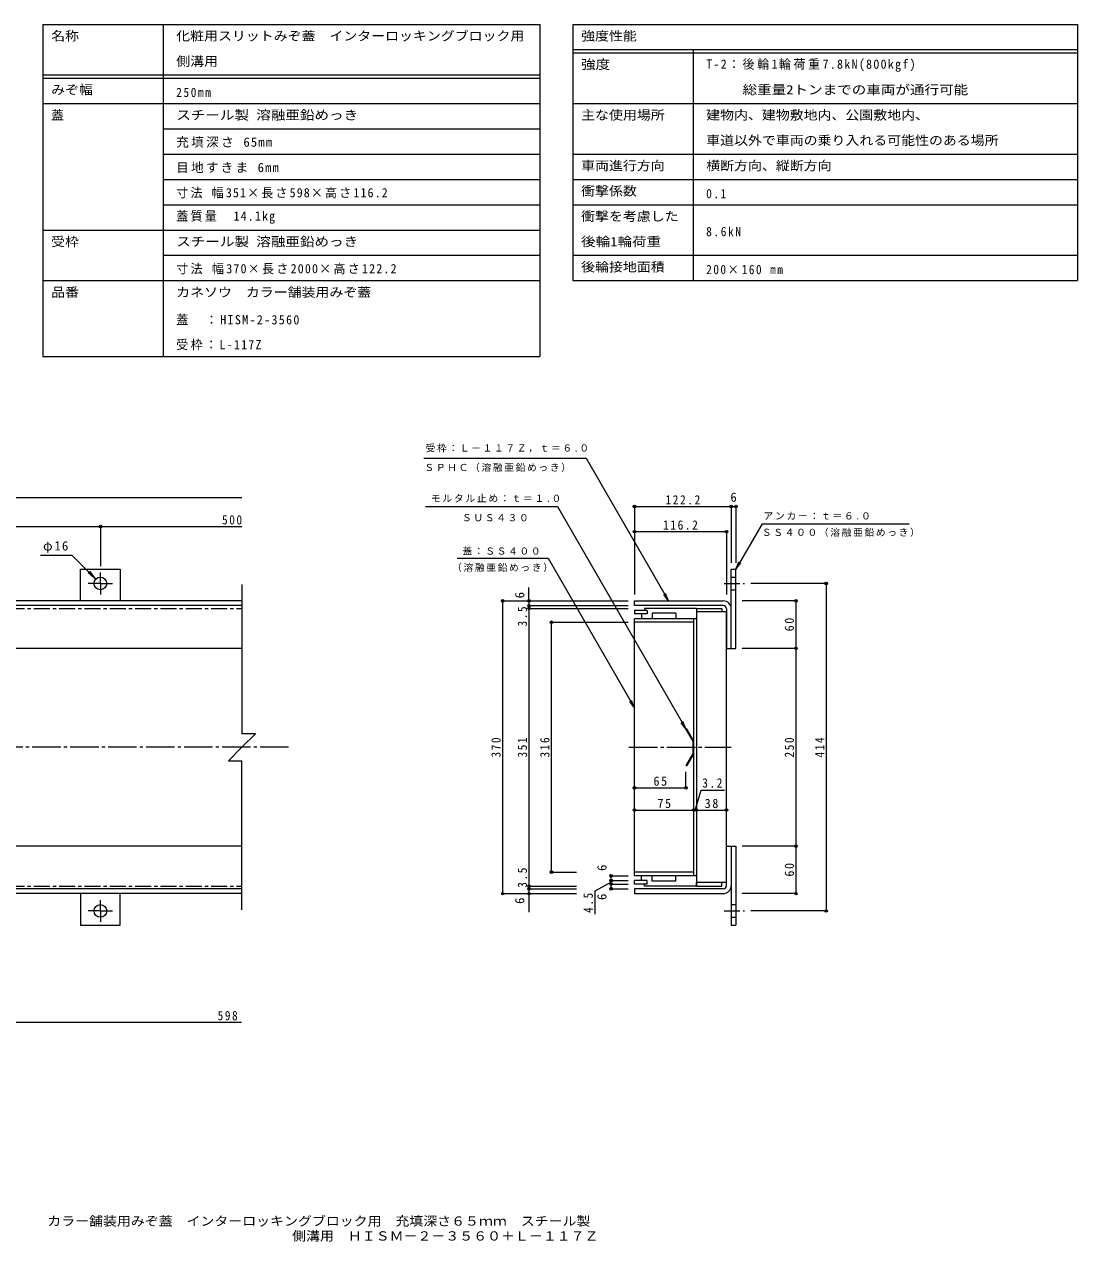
# Model space of a CAD drawing. Units: millimetres at full size, sheet at 1:4; some dimension numbers follow another scale. Extents: x -926 to 1119, y -778 to 761.
# Drawn here: x -212 to 1119, y -778 to 761 of the extents above; entities that cross this region are included whole.
import ezdxf
from ezdxf.enums import TextEntityAlignment as Align

# ---------------------------------------------------------------- set-up
doc = ezdxf.new("R2010")
doc.units = ezdxf.units.MM
doc.header["$LTSCALE"] = 4
doc.header["$PDMODE"] = 32
doc.header["$PDSIZE"] = 3.2
doc.linetypes.add('CHAIN1', pattern=[8, 5, -1, 1, -1])
doc.linetypes.add('CHAIN2', pattern=[12, 9, -1, 1, -1])
for name, color, linetype, lineweight in [('0-0_通り芯', 7, 'CHAIN2', 9), ('0-1_躯体', 2, 'Continuous', 9), ('0-2_仕上', 7, 'Continuous', 9), ('0-3_建具', 4, 'Continuous', 9), ('0-4_その他', 7, 'Continuous', 9), ('0-5_寸法', 7, 'Continuous', 9), ('F-F_F-Fﾚｲﾔ', 2, 'Continuous', 9)]:
    doc.layers.add(name, color=color, linetype=linetype, lineweight=lineweight)
doc.layers.add('F-4_F-4ﾚｲﾔ', color=2, linetype='Continuous')
doc.layers.add('F-5_F-5ﾚｲﾔ', color=2, linetype='Continuous')
doc.styles.add('ＭＳ ゴシック', font='')
doc.styles.get('ＭＳ ゴシック').set_extended_font_data('MS Gothic')

msp = doc.modelspace()

# ---------------------------------------------------------------- linework, layer by layer
at = {"layer": '0-0_通り芯'}
for p, q in [((121.647, -152.923), (-886.21, -152.923)), ((551.815, -152.923), (681.201, -152.923))]:
    msp.add_line(p, q, dxfattribs=at)
at = {"layer": '0-1_躯体'}
for p, q in [((62.649, -27.923), (-266.165, -27.923)), ((62.649, -277.923), (-266.165, -277.923))]:
    msp.add_line(p, q, dxfattribs=at)
at = {"layer": '0-2_仕上', "color": 3, "linetype": 'CHAIN1'}
for p, q in [((-264.165, 22.577), (62.149, 22.577)), ((-264.165, -328.423), (62.149, -328.423))]:
    msp.add_line(p, q, dxfattribs=at)
at = {"layer": '0-2_仕上'}
for p, q in [((558.894, 20.077), (558.894, 15.577)), ((574.894, 20.077), (558.894, 20.077)), ((574.894, 15.577), (558.894, 15.577)), ((567.894, 15.577), (567.894, 9.577)), ((571.394, 22.577), (571.394, 20.077)), ((637.094, 22.577), (571.394, 22.577)), ((574.894, 20.077), (574.894, 15.577)), ((581.094, 16.577), (581.094, 9.577)), ((611.094, 16.577), (581.094, 16.577)), ((611.094, 16.577), (611.094, 9.577)), ((637.094, 22.577), (637.094, 18.077)), ((558.894, -315.423), (558.894, 9.577)), ((637.094, 9.577), (558.894, 9.577)), ((633.894, 5.077), (558.894, 5.077)), ((633.894, -315.423), (633.894, 9.577)), ((633.894, -310.923), (558.894, -310.923)), ((637.094, -315.423), (558.894, -315.423)), ((558.894, -325.923), (558.894, -321.423)), ((574.894, -321.423), (558.894, -321.423)), ((567.894, -321.423), (567.894, -315.423)), ((574.894, -325.923), (574.894, -321.423)), ((581.094, -322.423), (581.094, -315.423)), ((611.094, -322.423), (581.094, -322.423)), ((611.094, -322.423), (611.094, -315.423)), ((574.894, -325.923), (558.894, -325.923)), ((571.394, -328.423), (571.394, -325.923)), ((637.094, -328.423), (571.394, -328.423)), ((637.094, -328.423), (637.094, -323.923))]:
    msp.add_line(p, q, dxfattribs=at)
at = {"layer": '0-2_仕上', "color": 2}
for p, q in [((637.094, 22.577), (637.094, -328.423)), ((675.095, 18.077), (637.094, 18.077)), ((675.095, -323.923), (675.095, 18.077)), ((675.095, -323.923), (637.094, -323.923))]:
    msp.add_line(p, q, dxfattribs=at)
at = {"layer": '0-2_仕上', "color": 3}
for p, q in [((623.894, -129.835), (624.76, -129.335)), ((632.894, -160.423), (623.894, -176.011)), ((633.894, -160.691), (624.76, -176.511)), ((623.894, -176.011), (624.76, -176.511))]:
    msp.add_line(p, q, dxfattribs=at)
at = {"layer": '0-2_仕上', "color": 2}
for points in [[(637.094, 22.577), (669.095, 22.577), (669.095, 18.077)], [(637.094, -328.423), (669.095, -328.423), (669.095, -323.923)]]:
    msp.add_lwpolyline(points, dxfattribs=at)
at = {"layer": '0-2_仕上', "color": 3}
for points in [[(632.894, -160.423), (632.894, -145.423), (623.894, -129.835)], [(633.894, -160.691), (633.894, -145.155), (624.76, -129.335)]]:
    msp.add_lwpolyline(points, dxfattribs=at)
at = {"layer": '0-3_建具'}
for p, q in [((-141.165, 72.077), (-91.165, 72.077)), ((-141.165, 32.077), (-141.165, 72.077)), ((-91.165, 72.077), (-91.165, 32.077)), ((681.094, 72.077), (687.095, 72.077)), ((681.094, -27.923), (681.094, 72.077)), ((681.094, 62.077), (687.095, 62.077)), ((687.095, -27.923), (687.095, 72.077)), ((62.649, 52.677), (62.649, -135.8)), ((62.649, 32.077), (-866.165, 32.077)), ((681.094, 46.077), (687.095, 46.077)), ((62.649, 26.077), (-866.165, 26.077)), ((671.094, 26.077), (558.895, 26.077)), ((681.094, -27.923), (687.095, -27.923)), ((79.772, -135.8), (62.649, -135.8)), ((62.649, -358.523), (62.649, -170.046)), ((681.094, -277.923), (687.095, -277.923)), ((681.094, -277.923), (681.094, -377.923)), ((687.095, -277.923), (687.095, -377.923)), ((62.649, -331.923), (-866.165, -331.923)), ((62.649, -337.923), (-866.165, -337.923)), ((-141.165, -337.923), (-141.165, -377.923)), ((-91.165, -377.923), (-91.165, -337.923)), ((558.895, -331.923), (558.895, -337.923)), ((671.094, -331.923), (558.895, -331.923)), ((558.895, -337.923), (671.094, -337.923)), ((681.094, -351.923), (687.095, -351.923)), ((681.094, -367.923), (687.095, -367.923)), ((-141.165, -377.923), (-91.165, -377.923)), ((681.094, -377.923), (687.095, -377.923))]:
    msp.add_line(p, q, dxfattribs=at)
at = {"layer": '0-3_建具', "linetype": 'CHAIN1'}
for p, q in [((-116.165, 54.077), (-116.165, 67.897)), ((-116.165, 54.077), (-131.636, 54.077)), ((-116.165, 54.077), (-100.693, 54.077)), ((-116.165, 54.077), (-116.165, 40.257)), ((672.167, 54.077), (698.106, 54.077)), ((-116.165, -359.923), (-116.165, -346.103)), ((-116.165, -359.923), (-131.636, -359.923)), ((-116.165, -359.923), (-116.165, -373.743)), ((-116.165, -359.923), (-100.693, -359.923)), ((672.167, -359.923), (698.106, -359.923))]:
    msp.add_line(p, q, dxfattribs=at)
at = {"layer": '0-3_建具'}
for points in [[(558.895, 26.077), (558.895, 32.077), (671.094, 32.077)], [(675.095, 22.077), (675.095, -27.923), (681.094, -27.923)], [(79.772, -135.8), (62.649, -152.923), (45.525, -170.046), (62.649, -170.046)], [(675.095, -327.923), (675.095, -277.923), (681.094, -277.923)]]:
    msp.add_lwpolyline(points, dxfattribs=at)
for centre in [(-116.165, 54.077), (-116.165, -359.923)]:
    msp.add_circle(centre, 8, dxfattribs=at)
for centre, radius, start, end in [((671.094, 22.077), 10, 0, 90), ((671.094, 22.077), 4, 0, 90), ((671.094, -327.923), 4, 270, 0), ((671.094, -327.923), 10, 270, 0)]:
    msp.add_arc(centre, radius, start, end, dxfattribs=at)
at = {"layer": '0-4_その他'}
for p, q in [((-866.165, 162.661), (62.649, 162.661)), ((558.895, 152.597), (558.895, 40.077)), ((558.895, 151.397), (681.094, 151.397)), ((681.094, 152.597), (681.094, 80.077)), ((681.094, 151.397), (687.095, 151.397)), ((687.095, 152.597), (687.095, 80.077)), ((-616.165, 126.096), (-116.165, 126.096)), ((-116.165, 127.296), (-116.165, 75.897)), ((-116.165, 126.096), (62.649, 126.096)), ((558.895, 119.611), (675.095, 119.611)), ((675.095, 120.811), (675.095, 40.077)), ((-191.858, 90.074), (-152.162, 90.074)), ((-121.821, 59.734), (-152.162, 90.074)), ((-121.821, 59.734), (-131.738, 67.343)), ((-121.821, 59.734), (-129.431, 69.651)), ((425.514, 32.077), (425.514, 49.177)), ((802.399, 54.077), (706.106, 54.077)), ((801.199, 54.077), (801.199, -359.923)), ((391.015, 32.077), (550.895, 32.077)), ((392.215, 32.077), (392.215, -337.923)), ((425.514, 32.077), (425.514, 26.077)), ((764.147, 32.077), (695.095, 32.077)), ((762.947, 32.077), (762.947, -27.923)), ((424.314, 26.077), (550.895, 26.077)), ((424.314, 22.577), (550.895, 22.577)), ((425.514, 26.077), (425.514, 22.577)), ((425.514, 22.577), (425.514, -328.423)), ((452.718, 5.077), (550.893, 5.077)), ((453.918, -310.923), (453.918, 5.077)), ((764.147, -27.923), (695.095, -27.923)), ((762.947, -27.923), (762.947, -277.923)), ((623.894, -205.366), (623.894, -184.011)), ((558.894, -204.166), (623.894, -204.166)), ((558.894, -232.386), (633.894, -232.386)), ((633.894, -232.386), (637.094, -232.386)), ((637.094, -232.386), (675.095, -232.386)), ((764.147, -277.923), (695.095, -277.923)), ((762.947, -277.923), (762.947, -337.923)), ((452.718, -310.923), (485.422, -310.923)), ((528.183, -315.423), (550.893, -315.423)), ((528.183, -321.423), (550.893, -321.423)), ((529.383, -321.423), (529.383, -315.423)), ((529.383, -325.923), (529.383, -321.423)), ((391.015, -337.923), (485.422, -337.923)), ((424.314, -328.423), (485.422, -328.423)), ((424.314, -331.923), (485.422, -331.923)), ((425.514, -328.423), (425.514, -331.923)), ((425.514, -331.923), (425.514, -337.923)), ((425.514, -337.923), (425.514, -361.216)), ((529.383, -323.673), (508.776, -334.956)), ((508.776, -334.956), (508.776, -363.847)), ((528.183, -325.923), (550.893, -325.923)), ((528.183, -331.923), (550.895, -331.923)), ((529.383, -331.923), (529.383, -325.923)), ((764.147, -337.923), (695.095, -337.923)), ((802.399, -359.923), (706.106, -359.923)), ((-264.165, -500.617), (62.149, -500.617))]:
    msp.add_line(p, q, dxfattribs=at)
msp.add_lwpolyline([(635.494, -232.386), (643.062, -207.155), (672.614, -207.155)], dxfattribs=at)
for p in [(558.895, 151.397), (681.094, 151.397), (687.095, 151.397), (-116.165, 126.096), (558.895, 119.611), (675.095, 119.611), (801.199, 54.077), (392.215, 32.077), (425.514, 32.077), (762.947, 32.077), (425.514, 26.077), (425.514, 22.577), (453.918, 5.077), (762.947, -27.923), (558.894, -204.166), (623.894, -204.166), (558.894, -232.386), (633.894, -232.386), (637.094, -232.386), (675.095, -232.386), (762.947, -277.923), (453.918, -310.923), (529.383, -315.423), (529.383, -321.423), (392.215, -337.923), (425.514, -328.423), (425.514, -331.923), (425.514, -337.923), (529.383, -325.923), (529.383, -331.923), (762.947, -337.923), (801.199, -359.923)]:
    msp.add_point(p, dxfattribs=at)
at = {"layer": '0-5_寸法'}
for p, q in [((292.483, 212.636), (497.728, 212.636)), ((497.728, 212.636), (601.974, 32.077)), ((294.914, 151.39), (461.529, 151.39)), ((461.529, 151.39), (623.893, -129.835)), ((720.323, 129.631), (687.095, 72.077)), ((720.323, 129.631), (905.875, 129.631)), ((334.601, 86.05), (449.79, 86.05)), ((449.79, 86.05), (558.893, -102.923)), ((687.095, 72.077), (690.921, 81.316)), ((687.095, 72.077), (693.182, 80.011)), ((601.974, 32.077), (595.886, 40.011)), ((601.974, 32.077), (598.147, 41.316)), ((558.893, -102.923), (552.806, -94.99)), ((558.893, -102.923), (555.066, -93.684)), ((623.893, -129.835), (617.806, -121.901)), ((623.893, -129.835), (620.067, -120.596))]:
    msp.add_line(p, q, dxfattribs=at)
at = {"layer": 'F-F_F-Fﾚｲﾔ', "color": 7}
for p, q in [((-189.09, 760.916), (439.168, 760.916)), ((-189.09, 760.916), (-189.09, 340.916)), ((-36.895, 760.916), (-36.895, 340.916)), ((439.168, 760.916), (439.168, 340.916)), ((480.746, 760.916), (480.746, 436.916)), ((480.746, 760.916), (1118.975, 760.916)), ((1118.975, 760.916), (1118.975, 436.916)), ((480.746, 728.916), (1118.975, 728.916)), ((480.746, 724.916), (1118.975, 724.916)), ((632.941, 728.916), (632.941, 436.916)), ((-189.09, 696.916), (439.168, 696.916)), ((-189.09, 692.916), (439.168, 692.916)), ((-189.09, 660.916), (439.168, 660.916)), ((480.746, 660.916), (1118.975, 660.916)), ((480.746, 660.916), (1118.975, 660.916)), ((-36.895, 628.916), (439.168, 628.916)), ((-36.895, 596.916), (439.168, 596.916)), ((480.746, 596.916), (1118.975, 596.916)), ((-36.895, 564.916), (439.168, 564.916)), ((480.746, 564.916), (1118.975, 564.916)), ((-36.895, 532.916), (439.168, 532.916)), ((480.746, 532.916), (1118.975, 532.916)), ((-189.09, 500.916), (439.168, 500.916)), ((-36.895, 468.916), (439.168, 468.916)), ((480.746, 468.916), (1118.975, 468.916)), ((-189.09, 436.916), (439.168, 436.916)), ((480.746, 436.916), (1118.975, 436.916)), ((-189.09, 340.916), (439.168, 340.916))]:
    msp.add_line(p, q, dxfattribs=at)

# ---------------------------------------------------------------- texts
at = {"layer": '0-4_その他', "color": 2, "style": 'ＭＳ ゴシック'}
msp.add_text('6', height=11.73, dxfattribs=at).set_placement((680.094, 153.797), align=Align.BOTTOM_LEFT)
for p in [(423.114, 35.294), (526.983, -309.316), (423.114, -350.977), (526.983, -346.034)]:
    msp.add_text('6', height=11.73, rotation=90, dxfattribs=at).set_placement(p, align=Align.BOTTOM_LEFT)
at = {"layer": '0-4_その他', "color": 2, "char_height": 11.73, "attachment_point": 7, "style": 'ＭＳ ゴシック'}
for s, insert in [('\\T1.28;\\W0.9;122.2', (597.995, 153.797)), ('\\T1.27;\\W0.9;500', (37.512, 128.496)), ('\\T1.28;\\W0.9;116.2', (594.995, 122.011)), ('\\T1.19;φ16', (-188.71, 92.614)), ('\\T1.27;\\W0.95;65', (582.894, -201.766)), ('\\T1.27;\\W0.9;3.2', (644.521, -204.108)), ('\\T1.27;\\W0.95;75', (587.894, -229.986)), ('\\T1.27;\\W0.95;38', (647.595, -229.986)), ('\\T1.27;\\W0.9;598', (31.959, -498.217))]:
    msp.add_mtext(s, dxfattribs=dict(at, insert=insert))
at = {"layer": '0-4_その他', "color": 2, "char_height": 11.73, "attachment_point": 7, "rotation": 90, "style": 'ＭＳ ゴシック'}
for s, insert in [('\\T1.27;\\W0.9;3.5', (423.114, -0.303)), ('\\T1.27;\\W0.95;60', (760.547, -6.423)), ('\\T1.27;\\W0.9;370', (389.815, -165.923)), ('\\T1.27;\\W0.9;351', (423.114, -165.923)), ('\\T1.27;\\W0.9;316', (451.518, -165.923)), ('\\T1.27;\\W0.9;250', (760.547, -165.923)), ('\\T1.27;\\W0.9;414', (798.799, -165.923)), ('\\T1.27;\\W0.9;3.5', (423.114, -330.56)), ('\\T1.27;\\W0.95;60', (760.547, -316.423)), ('\\T1.27;\\W0.9;4.5', (506.403, -362.36))]:
    msp.add_mtext(s, dxfattribs=dict(at, insert=insert))
at = {"layer": '0-5_寸法', "char_height": 8.798, "attachment_point": 7, "style": 'ＭＳ ゴシック'}
for s, insert in [('\\T1.17;受枠：Ｌ－１１７Ｚ，ｔ＝６.０', (294.779, 219.529)), ('\\T1.17;ＳＰＨＣ（溶融亜鉛めっき）', (293.339, 195.048)), ('\\T1.18;モルタル止め：ｔ＝１.０', (301.611, 156.671)), ('\\T1.17;ＳＵＳ４３０', (340.818, 132.65)), ('\\T1.18;アンカー：ｔ＝６.０', (721.911, 134.6)), ('\\T1.17;ＳＳ４００（溶融亜鉛めっき）', (719.854, 113.019)), ('\\T1.17;蓋：ＳＳ４００', (341.41, 90.004)), ('\\T1.17;（溶融亜鉛めっき）', (328.243, 68.591))]:
    msp.add_mtext(s, dxfattribs=dict(at, insert=insert))
at = {"layer": 'F-4_F-4ﾚｲﾔ', "style": 'ＭＳ ゴシック', "width": 1.1}
for s, p in [('カラー舗装用みぞ蓋\u3000インターロッキングブロック用\u3000充填深さ６５ｍｍ\u3000スチール製', (-183.297, -761.267)), ('側溝用\u3000ＨＩＳＭ－２－３５６０＋Ｌ－１１７Ｚ', (126.151, -780.096))]:
    msp.add_text(s, height=11.73, dxfattribs=at).set_placement(p, align=Align.BOTTOM_LEFT)
at = {"layer": 'F-5_F-5ﾚｲﾔ', "style": 'ＭＳ ゴシック'}
for s, width, p in [('化粧用スリットみぞ蓋\u3000インターロッキングブロック用', 1.1, (-20.361, 736.916)), ('側溝用', 1.1, (-20.361, 704.916)), ('スチール製 溶融亜鉛めっき', 1.15, (-20.361, 636.916))]:
    msp.add_text(s, height=11.73, dxfattribs=dict(at, width=width)).set_placement(p, align=Align.BOTTOM_LEFT)
at = {"layer": 'F-5_F-5ﾚｲﾔ', "char_height": 11.73, "attachment_point": 7, "style": 'ＭＳ ゴシック'}
for s, insert in [('\\T1.28;\\W0.9;250mm', (-20.361, 668.916)), ('\\T1.18;充填深さ\\~65mm', (-20.361, 604.916)), ('\\T1.17;目地すきま\\~6mm', (-20.361, 572.916))]:
    msp.add_mtext(s, dxfattribs=dict(at, insert=insert))
at = {"layer": 'F-F_F-Fﾚｲﾔ', "style": 'ＭＳ ゴシック'}
for s, width, p in [('名称', 1.1, (-178.443, 736.916)), ('強度性能', 1.1, (491.393, 736.916)), ('強度', 1.15, (491.393, 700.916)), ('みぞ幅', 1.1, (-178.443, 668.916)), (' \u3000\u3000総重量2トンまでの車両が通行可能', 1.15, (649.475, 668.916)), ('主な使用場所', 1.1, (491.393, 636.916)), ('建物内、建物敷地内、公園敷地内、', 1.1, (649.475, 636.916)), ('車道以外で車両の乗り入れる可能性のある場所', 1.1, (649.475, 604.916)), ('車両進行方向', 1.1, (491.393, 572.916)), ('横断方向、縦断方向', 1.1, (649.475, 572.916)), ('衝撃係数', 1.1, (491.393, 540.916)), ('衝撃を考慮した', 1.1, (491.393, 508.916)), ('受枠', 1.1, (-178.443, 476.916)), ('スチール製 溶融亜鉛めっき', 1.15, (-20.361, 476.916)), ('後輪1輪荷重', 1.15, (491.393, 476.916)), ('後輪接地面積', 1.1, (491.393, 444.916)), ('品番', 1.1, (-178.443, 412.916)), ('カネソウ\u3000カラー舗装用みぞ蓋', 1.1, (-20.361, 412.916))]:
    msp.add_text(s, height=11.73, dxfattribs=dict(at, width=width)).set_placement(p, align=Align.BOTTOM_LEFT)
msp.add_text('蓋', height=11.73, dxfattribs=at).set_placement((-178.443, 636.916), align=Align.BOTTOM_LEFT)
at = {"layer": 'F-F_F-Fﾚｲﾔ', "char_height": 11.73, "attachment_point": 7, "style": 'ＭＳ ゴシック'}
for s, insert in [('\\T1.21;\\W0.95;T-2：後輪1輪荷重7.8kN(800kgf)', (649.475, 700.916)), ('\\T1.18;\\W0.95;寸法\\~幅351×長さ598×高さ116.2', (-20.361, 540.916)), ('\\T1.27;\\W0.9;0.1', (649.475, 540.916)), ('\\T1.19;\\W0.95;蓋質量\u300014.1kg', (-20.361, 508.916)), ('\\T1.28;\\W0.9;8.6kN', (649.475, 492.916)), ('\\T1.19;\\W0.95;寸法\\~幅370×長さ2000×高さ122.2', (-20.361, 444.916)), ('\\T1.25;\\W0.9;200×160\\~mm', (649.475, 444.916)), ('\\T1.22;\\W0.95;蓋\u3000：HISM-2-3560', (-20.361, 380.916)), ('\\T1.2;\\W0.95;受枠：L-117Z', (-20.361, 348.916))]:
    msp.add_mtext(s, dxfattribs=dict(at, insert=insert))

doc.saveas('drawing.dxf')
